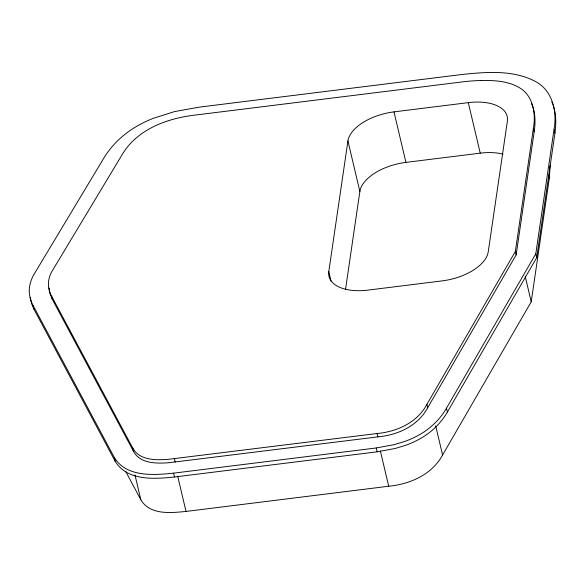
<?xml version="1.0" encoding="UTF-8"?>
<svg xmlns="http://www.w3.org/2000/svg" width="585" height="585" viewBox="0 0 585 585"><rect width="100%" height="100%" fill="white"/><g stroke="black" fill="none" stroke-linecap="round" stroke-linejoin="round"><path stroke-width="0.88" d="M554.039 129.285C557.256 111.83 552.686 91.026 536.094 81.834C513.696 69.659 486.947 71.926 462.501 74.427L199.244 107.143L174.557 111.589L152.999 118.411A77.096 40.394 -13.3 0 0 134.579 127.596C122.111 135.252 111.296 145.68 103.742 158.25L33.528 275.147A91.34 47.86 -13.3 0 0 29.776 285.436C28.416 292.222 29.762 299.374 33.06 305.421L114.302 457.477C126.338 477.353 153.599 475.203 173.584 473.155L376.265 447.964L394.231 444.644L404.974 441.368A56.336 29.521 -13.3 0 0 419.248 434.86C430.458 428.549 440.059 419.357 446.487 408.184L535.794 253.824L554.039 129.285L554.946 133.131L536.701 257.671L447.393 412.037C440.966 423.204 431.364 432.395 420.162 438.706A56.336 29.521 -13.3 0 1 405.888 445.214L395.138 448.49L377.171 451.817L174.491 477.002C154.506 479.049 127.252 481.206 115.208 461.324L33.967 309.275L31.473 303.359L30.274 297.37M554.946 133.131C556.181 123.83 556.32 114.141 553.161 105.183M49.169 288.032L49.996 293.655L52.306 299.374L133.541 451.423C140.034 463.415 155.456 463.576 167.325 462.83A71.209 37.308 -13.3 0 0 169.284 462.684L377.888 436.871C397.639 435.108 417.997 425.96 427.679 407.782L516.145 254.87L515.348 251.499L533.388 128.386C536.043 113.687 533.249 95.435 519.063 87.487C507.575 80.862 493.85 80.284 480.899 80.489M516.145 254.87L534.185 131.749C535.385 123.413 535.524 114.667 532.723 106.616M125.607 471.269L140.839 499.78C149.979 515.261 170.783 512.921 186.023 511.429L388.711 486.237C409.968 484.226 432.044 474.567 442.582 455.006L531.224 301.801L549.432 177.482L550.083 165.628M328.785 271.63L347.929 140.956A43.561 22.822 -13.3 0 1 393.983 111.874L468.292 102.638A43.561 22.822 -13.3 0 1 507.378 121.132L488.234 251.813A43.561 22.822 -13.3 0 1 442.172 280.888L367.87 290.123A43.561 22.822 -13.3 0 1 328.785 271.63L331.022 281.1M345.508 289.473L359.87 191.463L347.929 140.956M480.914 80.452A124.861 65.425 -13.3 0 0 460.073 82.185L196.823 114.872C168.019 117.943 136.839 128.963 121.665 155.442L52.628 270.255C47.641 277.838 46.851 288.069 51.509 296.003L132.751 448.059C139.237 460.044 154.667 460.205 166.528 459.466A71.209 37.308 -13.3 0 0 168.487 459.313L377.091 433.507C396.849 431.745 417.2 422.589 426.882 404.418L515.348 251.499M359.87 191.463A43.561 22.822 -13.3 0 1 405.924 162.389L480.234 153.153A43.561 22.822 -13.3 0 1 502.961 154.133M551.787 101.995L552.935 104.408M531.502 103.633L531.765 104.196M532.006 104.766L532.467 105.922M548.467 174.871L549.3 178.403M533.388 128.386L534.185 131.749M535.794 253.824L536.701 257.671M525.162 276.178L531.224 301.801M468.292 102.638L480.234 153.153M393.983 111.874L405.924 162.389M446.487 408.184L447.393 412.037M435.693 425.851L442.582 455.006M426.882 404.418L427.679 407.782M377.091 433.507L377.888 436.871M380.352 450.896L388.711 486.237M376.265 447.964L377.171 451.817M174.41 458.698L175.207 462.062M177.672 476.08L186.023 511.429M173.584 473.155L174.491 477.002M132.751 448.059L133.541 451.423M134.989 475.042L140.839 499.78M114.302 457.477L115.208 461.324M51.509 296.003L52.306 299.374M33.06 305.421L33.967 309.275"/></g></svg>
